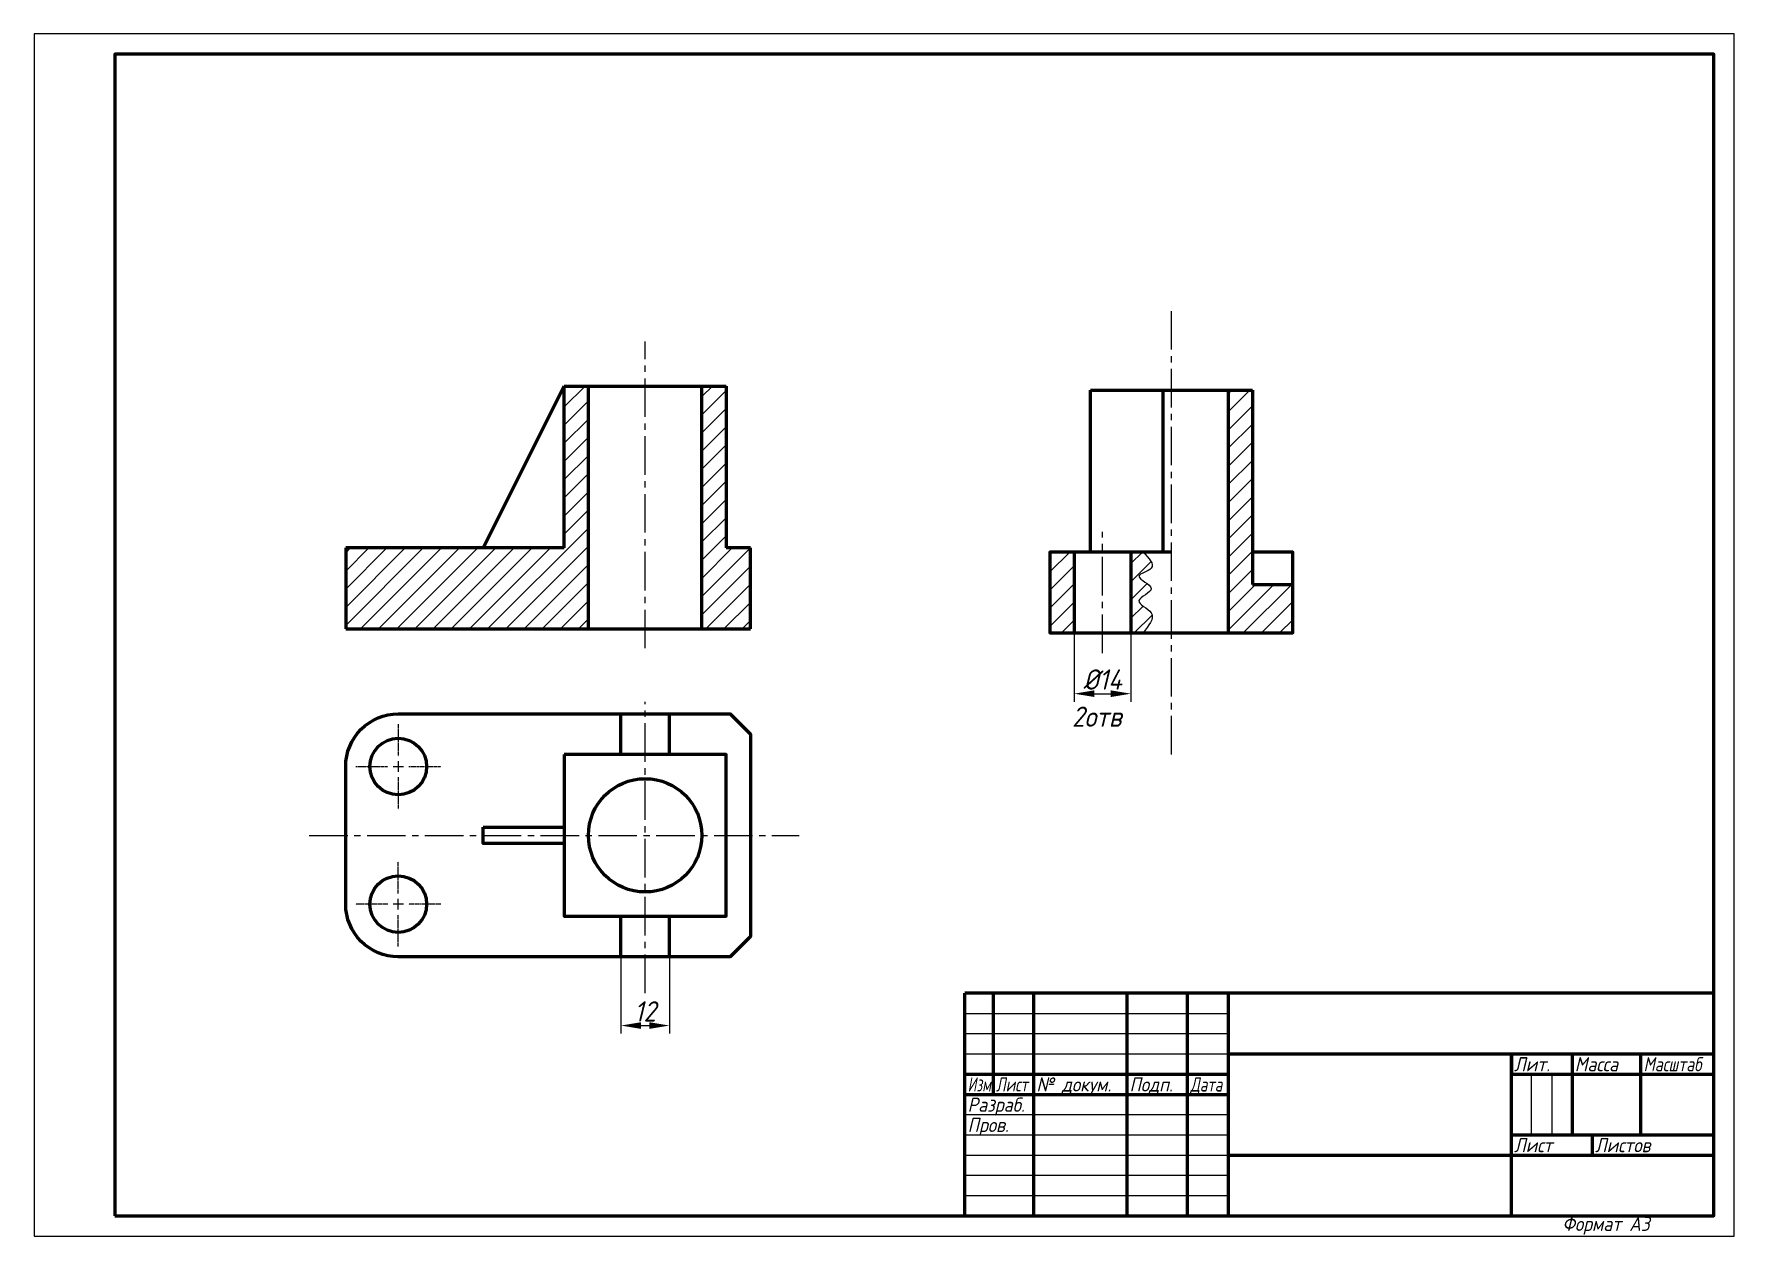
# Model space of a CAD drawing. Header units: millimetres. Extents: x 0 to 420, y 0 to 297.
import ezdxf

# ---------------------------------------------------------------- set-up
doc = ezdxf.new("R2010")
doc.units = ezdxf.units.MM
doc.header["$LTSCALE"] = 0.5
doc.linetypes.add('CENTER2', pattern=[1.125, 0.75, -0.125, 0.125, -0.125])
doc.linetypes.add('осевая2', pattern=[28.575, 19.05, -3.175, 3.175, -3.175])
doc.layers.get('0').update_dxf_attribs({"lineweight": 60})
doc.layers.get('Defpoints').update_dxf_attribs({"color": 5})
doc.layers.add('1-оси', color=50, linetype='осевая2')
doc.layers.add('3-размеры', color=6, linetype='Continuous')
doc.layers.add('2-штриховка', color=7, linetype='Continuous', true_color=0x00c7c7)
doc.layers.add('4-текст', color=7, linetype='Continuous', true_color=0x00ad00)
doc.styles.get("Standard").update_dxf_attribs({"font": 'isocpeui.ttf', "width": 0.9})
doc.dimstyles.new('Standart', dxfattribs={"dimtxt": 5, "dimasz": 5, "dimexe": 2, "dimexo": 0, "dimgap": 1, "dimtad": 1, "dimtoh": 1, "dimdec": 0, "dimtxsty": 'Standard', "dimcen": 2.5, "dimadec": 0, "dimazin": 0, "dimtfac": 1, "dimtdec": 0, "dimtmove": 0, "dimatfit": 3, "dimldrblk": 'DOTSMALL', "dimfxl": 1, "dimarcsym": 0})
pattern_1 = [(45, (71, 29), (-2.245064, 2.245064), [])]

# ---------------------------------------------------------------- blocks, each defined once
blk = doc.blocks.new('*U3')
at = {"layer": '1-оси', "color": 0, "linetype": 'CENTER2', "transparency": 16777216}
for p, q in [((0, 2.6), (0, 10.5)), ((-10.5, 0), (-2.6, 0)), ((2.6, 0), (10.5, 0)), ((0, -10.5), (0, -2.6))]:
    blk.add_line(p, q, dxfattribs=at)
at = {"layer": '1-оси', "color": 0, "linetype": 'Continuous', "transparency": 16777216}
for p, q in [((-1.3, 0), (1.3, 0)), ((0, -1.3), (0, 1.3))]:
    blk.add_line(p, q, dxfattribs=at)
blk = doc.blocks.new('*U5')
at = {"layer": '1-оси', "color": 0, "linetype": 'CENTER2', "transparency": 16777216}
for p, q in [((0, 2.6), (0, 10.5)), ((-10.5, 0), (-2.6, 0)), ((2.6, 0), (10.5, 0)), ((0, -10.5), (0, -2.6))]:
    blk.add_line(p, q, dxfattribs=at)
at = {"layer": '1-оси', "color": 0, "linetype": 'Continuous', "transparency": 16777216}
for p, q in [((-1.3, 0), (1.3, 0)), ((0, -1.3), (0, 1.3))]:
    blk.add_line(p, q, dxfattribs=at)
blk = doc.blocks.new('*U7')
at = {"layer": '1-оси', "color": 0, "linetype": 'CENTER2', "transparency": 16777216}
for p, q in [((0, 2.6), (0, 10.5)), ((-10.5, 0), (-2.6, 0)), ((2.6, 0), (10.5, 0)), ((0, -10.5), (0, -2.6))]:
    blk.add_line(p, q, dxfattribs=at)
at = {"layer": '1-оси', "color": 0, "linetype": 'Continuous', "transparency": 16777216}
for p, q in [((-1.3, 0), (1.3, 0)), ((0, -1.3), (0, 1.3))]:
    blk.add_line(p, q, dxfattribs=at)
blk = doc.blocks.new('*U8')
at = {"layer": '1-оси', "color": 0, "linetype": 'CENTER2', "transparency": 16777216}
for p, q in [((0, 2.6), (0, 10.5)), ((-10.5, 0), (-2.6, 0)), ((2.6, 0), (10.5, 0)), ((0, -10.5), (0, -2.6))]:
    blk.add_line(p, q, dxfattribs=at)
at = {"layer": '1-оси', "color": 0, "linetype": 'Continuous', "transparency": 16777216}
for p, q in [((-1.3, 0), (1.3, 0)), ((0, -1.3), (0, 1.3))]:
    blk.add_line(p, q, dxfattribs=at)
blk = doc.blocks.new('*D10')
at = {"layer": '3-размеры', "color": 0, "lineweight": -2, "transparency": 16777216}
for p, q in [((144.99, 69), (144.99, 50)), ((156.99, 69), (156.99, 50)), ((149.99, 52), (151.99, 52))]:
    blk.add_line(p, q, dxfattribs=at)
at = {"layer": '3-размеры', "color": 0, "transparency": 16777216}
for points in [[(149.99, 52.83), (149.99, 51.17), (144.99, 52)], [(151.99, 52.83), (151.99, 51.17), (156.99, 52)]]:
    blk.add_solid(points, dxfattribs=at)
at = {"layer": 'Defpoints', "color": 0, "transparency": 16777216}
for p in [(144.99, 69), (156.99, 69), (156.99, 52)]:
    blk.add_point(p, dxfattribs=at)
at = {"layer": '3-размеры', "color": 0, "transparency": 16777216, "insert": (151, 55.5), "char_height": 5, "attachment_point": 5}
blk.add_mtext('12', dxfattribs=at)
blk = doc.blocks.new('_DotSmall')
at = {"color": 0, "linetype": 'ByBlock', "const_width": 0.5}
blk.add_lwpolyline([(-0.0625, 0, 1), (0.0625, 0, 1)], format="xyb", close=True, dxfattribs=at)
blk = doc.blocks.new('*D11')
at = {"layer": '3-размеры', "color": 0, "lineweight": -2, "transparency": 16777216}
for p, q in [((257, 149), (257, 132)), ((271, 149), (271, 132)), ((262, 134), (266, 134))]:
    blk.add_line(p, q, dxfattribs=at)
at = {"layer": '3-размеры', "color": 0, "transparency": 16777216}
for points in [[(262, 134.83), (262, 133.17), (257, 134)], [(266, 134.83), (266, 133.17), (271, 134)]]:
    blk.add_solid(points, dxfattribs=at)
at = {"layer": 'Defpoints', "color": 0, "transparency": 16777216}
for p in [(257, 149), (271, 149), (271, 134)]:
    blk.add_point(p, dxfattribs=at)
at = {"layer": '3-размеры', "color": 0, "transparency": 16777216, "insert": (264, 137.5), "char_height": 5, "attachment_point": 5}
blk.add_mtext('%%c14', dxfattribs=at)

msp = doc.modelspace()

# ---------------------------------------------------------------- hatches: boundary and pattern name
at = {"layer": '2-штриховка'}
h = msp.add_hatch(dxfattribs=at)
h.set_pattern_fill('ANSI31', color=256)
h.set_pattern_definition([(45, (28, 30), (-2.245064, 2.245064), [])])
h.paths.add_polyline_path([(136.99, 150), (136.99, 210), (131, 210), (131, 170), (77, 170), (77, 150)])
h.paths.add_polyline_path([(164.99, 150), (177, 150), (177, 170), (171, 170), (171, 210), (164.99, 210)])
h = msp.add_hatch(dxfattribs=at)
h.set_pattern_fill('ANSI31', color=256)
h.set_pattern_definition(pattern_1)
h.paths.add_polyline_path([(311, 161), (301, 161), (301, 169), (301, 209), (295, 209), (295, 149), (311, 149)])
h = msp.add_hatch(dxfattribs=at)
h.set_pattern_fill('ANSI31', color=256)
h.set_pattern_definition(pattern_1)
h.paths.add_polyline_path([(251, 149), (257, 149), (257, 169), (251, 169)])
edge = h.paths.add_edge_path()
edge.add_line((271, 149), (274, 149))
edge.add_spline(control_points=[(274, 149), (275.27, 150.77), (278.32, 153.97), (270.35, 156.96), (278.92, 159.94), (270.41, 163.13), (278.06, 164.8), (275.45, 167.5), (274, 169)], knot_values=[0, 0, 0, 0, 5.385165, 9.627805, 13.870446, 18.113087, 21.718638, 26.190774, 26.190774, 26.190774, 26.190774], degree=3, periodic=0)
edge.add_line((274, 169), (271, 169))
edge.add_line((271, 169), (271, 149))

# ---------------------------------------------------------------- linework, layer by layer
for p, q in [((111, 170), (131, 210)), ((131, 170), (131, 210)), ((131, 210), (171, 210)), ((136.99, 150), (136.99, 210)), ((164.99, 150), (164.99, 210)), ((171, 210), (171, 170)), ((261, 169), (261, 209)), ((261, 209), (301, 209)), ((279, 169), (279, 209)), ((295, 209), (295, 149)), ((301, 209), (301, 169)), ((77, 170), (77, 150)), ((131, 170), (77, 170)), ((177, 170), (171, 170)), ((177, 150), (177, 170)), ((257, 169), (257, 149)), ((271, 169), (271, 149)), ((301, 169), (301, 169)), ((301, 169), (301, 161)), ((301, 161), (311, 161)), ((77, 150), (177, 150)), ((144.99, 119), (144.99, 129)), ((156.99, 119), (156.99, 129)), ((144.99, 69), (144.99, 79)), ((156.99, 69), (156.99, 79)), ((365, 45), (365, 40))]:
    msp.add_line(p, q)
at = {"lineweight": 60}
for p, q in [((415, 60), (230, 60)), ((230, 5), (230, 60)), ((237, 60), (237, 35)), ((247, 5), (247, 60)), ((270, 60), (270, 5)), ((285, 5), (285, 60)), ((295, 60), (295, 5)), ((295, 45), (415, 45)), ((365, 5), (365, 45)), ((380, 45), (380, 25)), ((397, 25), (397, 45)), ((230, 40), (295, 40)), ((365, 40), (415, 40)), ((230, 35), (295, 35)), ((365, 25), (415, 25)), ((385, 20), (385, 25)), ((295, 20), (415, 20))]:
    msp.add_line(p, q, dxfattribs=at)
at = {"lineweight": -3}
for p, q in [((230, 55), (295, 55)), ((230, 50), (295, 50)), ((230, 45), (295, 45)), ((370, 25), (370, 40)), ((375, 40), (375, 25)), ((230, 30), (295, 30)), ((230, 25), (295, 25)), ((230, 20), (295, 20)), ((230, 15), (295, 15)), ((230, 10), (295, 10))]:
    msp.add_line(p, q, dxfattribs=at)
at = {"lineweight": 60}
msp.add_lwpolyline([(20, 5), (415, 5), (415, 292), (20, 292)], close=True, dxfattribs=at)
msp.add_lwpolyline([(281, 169), (251, 169), (251, 149), (311, 149), (311, 169), (301, 169)])
msp.add_lwpolyline([(90, 129), (172, 129), (177, 124), (177, 74), (172, 69), (90, 69, -0.414214), (77, 82), (77, 116, -0.414214)], format="xyb", close=True)
for points in [[(131, 119), (131, 79), (171, 79), (171, 119)], [(111, 101), (131, 101), (131, 97), (111, 97)]]:
    msp.add_lwpolyline(points, close=True)
for centre, radius in [((90, 116), 7), ((90, 116), 7), ((150.99, 99), 14), ((90, 82), 7), ((90, 82), 7)]:
    msp.add_circle(centre, radius)
at = {"layer": '1-оси'}
for p, q in [((281, 119), (281, 229)), ((150.99, 145.23), (150.99, 221)), ((264, 144), (264, 174)), ((150.99, 60), (150.99, 132)), ((68, 99), (189, 99)), ((177, 99), (177, 99))]:
    msp.add_line(p, q, dxfattribs=at)
at = {"layer": '2-штриховка'}
msp.add_open_spline([(274, 169), (275.45, 167.5), (278.06, 164.8), (270.41, 163.13), (278.92, 159.94), (270.35, 156.96), (278.32, 153.97), (275.27, 150.77), (274, 149)], degree=3, knots=[0, 0, 0, 0, 4.472136, 8.077687, 12.320328, 16.562969, 20.805609, 26.190774, 26.190774, 26.190774, 26.190774], dxfattribs=at)
at = {"layer": 'Defpoints'}
msp.add_lwpolyline([(0, 0), (420, 0), (420, 297), (0, 297)], close=True, dxfattribs=at)

# ---------------------------------------------------------------- block references
at = {"layer": '1-оси', "linetype": 'CENTER2', "extrusion": (0, 0, -1), "rotation": 180}
for name in ['*U7', '*U8']:
    msp.add_blockref(name, (-90, 116), dxfattribs=at)
at = {"layer": '1-оси', "linetype": 'CENTER2', "extrusion": (0, 0, -1)}
for name in ['*U3', '*U5']:
    msp.add_blockref(name, (-90, 82), dxfattribs=at)

# ---------------------------------------------------------------- texts
at = {"lineweight": -3, "width": 0.9}
msp.add_text('Формат А3', height=3.5, dxfattribs=at).set_placement((377.6, 1.25))
at = {"layer": '3-размеры', "width": 0.9}
msp.add_text('2отв', height=5, dxfattribs=at).set_placement((256.45, 125.82))
at = {"layer": '4-текст', "lineweight": -3}
for s, width, p in [('Лит.', 0.9, (365.67, 40.7)), ('Масса', 0.9, (380.67, 40.7)), ('Масштаб', 0.8, (397.67, 40.7)), ('Изм.', 0.7, (230.67, 35.7)), ('Лист', 0.75, (237.67, 35.7)), ('№ докум.', 0.9, (247.67, 35.7)), ('Подп.', 0.9, (270.67, 35.7)), ('Дата', 0.75, (285.67, 35.7)), ('Разраб.', 0.9, (230.67, 30.7)), ('Пров.', 0.9, (230.67, 25.7)), ('Лист', 0.9, (365.67, 20.7)), ('Листов', 0.9, (385.67, 20.7))]:
    msp.add_text(s, height=3.5, dxfattribs=dict(at, width=width)).set_placement(p)

# ---------------------------------------------------------------- dimensions: what is measured, and where the dimension line sits
at = {"layer": '3-размеры'}
dim = msp.add_linear_dim(base=(271, 134), p1=(257, 149), p2=(271, 149), text='%%c14', dimstyle='Standart', dxfattribs=at)
dim.commit()
dim.dimension.update_dxf_attribs({"geometry": '*D11', "text_midpoint": (264, 134), "dimtype": 160})
dim = msp.add_linear_dim(base=(156.99, 52), p1=(144.99, 69), p2=(156.99, 69), dimstyle='Standart', dxfattribs=at)
dim.commit()
dim.dimension.update_dxf_attribs({"geometry": '*D10', "text_midpoint": (151, 52), "dimtype": 160})

doc.saveas('drawing.dxf')
